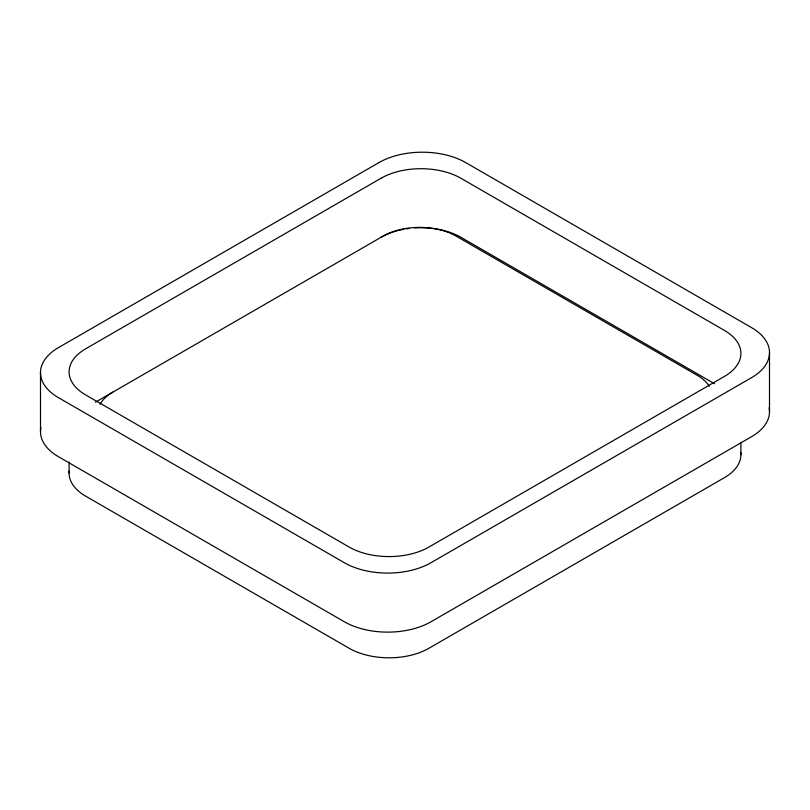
<?xml version="1.0" encoding="UTF-8"?>
<svg xmlns="http://www.w3.org/2000/svg" width="810" height="810" viewBox="0 0 810 810"><rect width="100%" height="100%" fill="white"/><g stroke="black" fill="none" stroke-linecap="round" stroke-linejoin="round"><path stroke-width="1.21" d="M95.469 402.175L383.089 236.125A51.658 29.818 0 0 1 456.131 236.125L697.197 375.293A51.658 29.818 0 0 1 709.337 386.39M714.531 383.738L460.89 237.3A56.457 32.592 0 0 0 414.649 227.954M769.5 352.644L769.5 411.683M740.907 442.24L740.907 454.643M69.093 461.923L69.093 473.08M40.5 372.651L40.5 431.69M381.044 237.3A56.457 32.592 0 0 1 397.528 230.688M398.388 230.475A56.457 32.592 0 0 1 403.846 229.291M406.357 228.865A56.457 32.592 0 0 1 409.435 228.44M40.885 427.731A61.266 35.367 0 0 0 58.441 456.698L344.351 621.766A61.266 35.367 0 0 0 430.991 621.766L751.558 436.691A61.266 35.367 0 0 0 769.115 407.724M69.225 470.833A56.457 32.592 0 0 0 85.627 496.135L349.11 648.253A56.457 32.592 0 0 0 428.956 648.253L724.373 477.687A56.457 32.592 0 0 0 740.775 452.395M100.106 404.21A51.658 29.818 0 0 1 112.803 392.161M379.009 162.557L58.441 347.632A61.266 35.367 0 0 0 58.441 397.659L344.351 562.727A61.266 35.367 0 0 0 430.991 562.727L751.558 377.652A61.266 35.367 0 0 0 751.558 327.625L465.649 162.557A61.266 35.367 0 0 0 379.009 162.557M381.044 178.251L85.627 348.816A56.457 32.592 0 0 0 85.627 394.916L349.11 547.034A56.457 32.592 0 0 0 428.956 547.034L724.373 376.468A56.457 32.592 0 0 0 724.373 330.379L460.89 178.251A56.457 32.592 0 0 0 381.044 178.251"/></g></svg>
